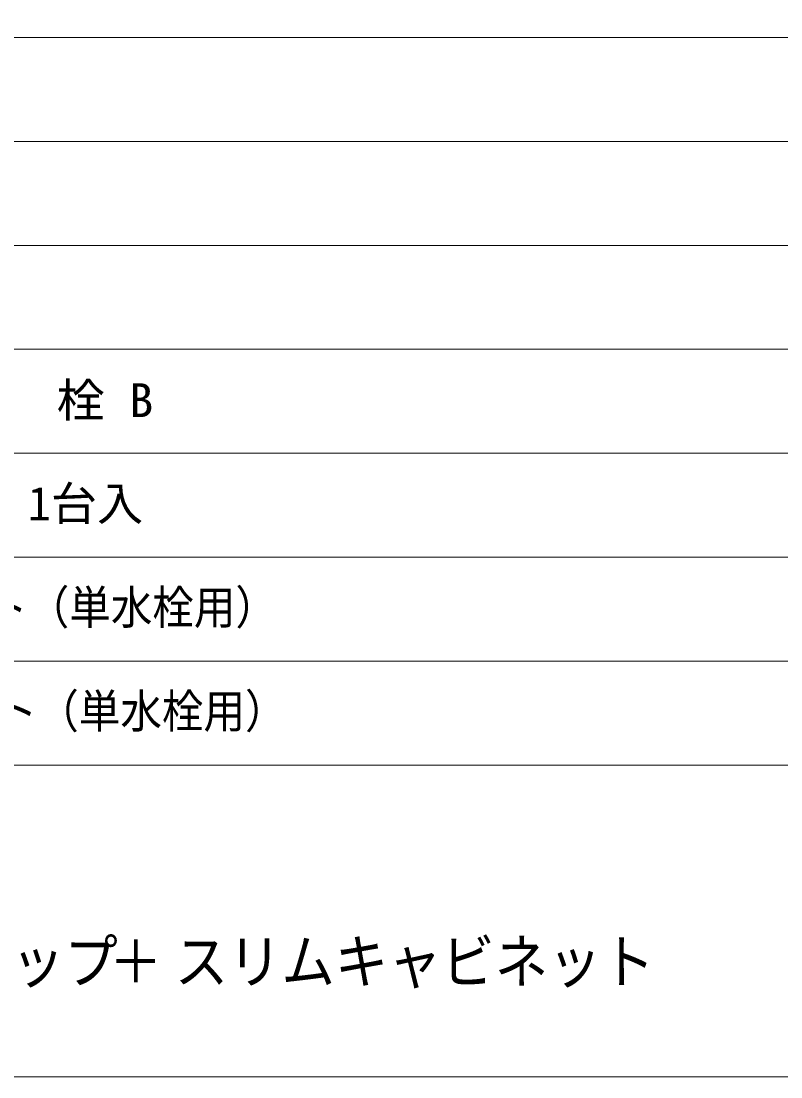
# Model space of a CAD drawing. Units: millimetres, scale not verified. Extents: x -3962 to 3962, y -3045 to 3045.
# Drawn here: x -2518 to -1788, y -2770 to -1754 of the extents above; entities that cross this region are included whole.
import ezdxf
from ezdxf.enums import TextEntityAlignment as Align

# ---------------------------------------------------------------- set-up
doc = ezdxf.new("R2010")
doc.units = ezdxf.units.MM
doc.header["$LTSCALE"] = 20
doc.layers.add('0-0_1図面枠', color=7, linetype='Continuous', lineweight=9)
doc.styles.add('ＭＳ ゴシック', font='')
doc.styles.get('ＭＳ ゴシック').set_extended_font_data('MS Gothic')

# ---------------------------------------------------------------- blocks, each defined once
blk = doc.blocks.new('グループ')
at = {"layer": '0-0_1図面枠'}
blk.add_lwpolyline([(-38000, -19400), (38000, -19400), (38000, -49400), (-38000, -49400)], close=True, dxfattribs=at)
blk = doc.blocks.new('グループ-1')
at = {"layer": '0-0_1図面枠'}
for p, q in [((-38000, -35400), (2500, -35400)), ((-31600, -37400), (2500, -37400)), ((-31600, -39400), (2500, -39400)), ((-38000, -41400), (38000, -41400)), ((-31600, -43400), (38000, -43400)), ((-31600, -45400), (38000, -45400)), ((-31600, -47400), (38000, -47400))]:
    blk.add_line(p, q, dxfattribs=at)
blk.add_blockref('グループ', (0, 0), dxfattribs=at)
blk = doc.blocks.new('グループ-4')
at = {"layer": '0-0_1図面枠'}
blk.add_line((-38000, -49400), (38000, -49400), dxfattribs=at)
blk.add_lwpolyline([(-38000, 55400), (38000, 55400), (38000, -55400), (-38000, -55400)], close=True, dxfattribs=at)
blk = doc.blocks.new('図面枠')
at = {"layer": '0-0_1図面枠'}
blk.add_blockref('グループ-4', (0, 0), dxfattribs=at)

msp = doc.modelspace()

# ---------------------------------------------------------------- block references
at = {"layer": '0-0_1図面枠', "xscale": 0.05, "yscale": 0.05}
for name in ['図面枠', 'グループ-1']:
    msp.add_blockref(name, (-1787.5, 0), dxfattribs=at)

# ---------------------------------------------------------------- texts
at = {"layer": '0-0_1図面枠', "style": 'ＭＳ ゴシック'}
for s, height, width, p in [('栓 B', 32.55, 1.05, (-2484.39, -2145)), ('洗い用壁止水栓ユニット（単水栓用）', 32.55, 0.9, (-2951.6, -2344.22)), ('い用床止水栓ユニット（単水栓用）', 32.55, 0.9, (-2902.41, -2444.12)), ('ピアノトップ', 41.79, 0.9, (-2733.2, -2692.37)), ('＋', 41.79, 0.9, (-2433.81, -2692.37)), ('スリムキャビネット', 41.79, 0.9, (-2370.57, -2692.37))]:
    msp.add_text(s, height=height, dxfattribs=dict(at, width=width)).set_placement(p, align=Align.BOTTOM_LEFT)
msp.add_text('ャスト床用止水栓M 1台入', height=32.55, dxfattribs=at).set_placement((-2911.45, -2244.41), align=Align.BOTTOM_LEFT)

doc.saveas('drawing.dxf')
